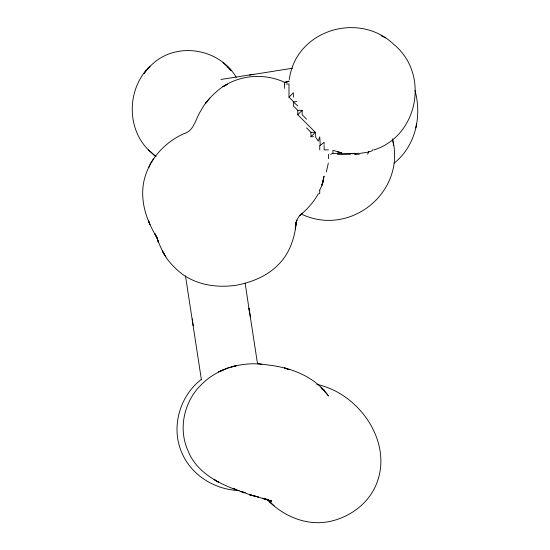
<?xml version="1.0" encoding="UTF-8"?>
<svg xmlns="http://www.w3.org/2000/svg" width="550" height="550" viewBox="0 0 550 550"><rect width="100%" height="100%" fill="white"/><g stroke="black" fill="none" stroke-linecap="round" stroke-linejoin="round"><path stroke-width="0.82" d="M415.002 90.564C422.077 116.119 415.594 146.142 394.164 163.075M415.889 127.916L416.433 123.942M289.307 79.571C295.501 30.326 358.662 10.766 393.814 44.412C429.777 73.817 418.399 135.63 374.179 149.889M328.329 163.075L326.37 171.868M322.087 185.048L324.039 176.261L322.087 185.048L319.743 190.039M323.269 180.654L322.053 185.048L323.304 180.654L322.004 184.319M288.984 81.441L284.584 82.576L288.984 81.008L288.984 81.441L284.584 82.314C263.202 72.463 237.139 74.992 218.666 89.781C211.791 95.659 205.171 102.231 201.087 110.392C195.47 118.305 194.549 131.024 183.508 133.815C165.694 142.051 150.989 157.307 145.214 176.261C138.621 197.553 145.688 219.67 157.135 237.786L154.674 233.393C158.888 242.227 161.741 251.79 167.736 259.758C172.267 265.561 177.581 270.689 183.508 275.034C198.935 285.429 218.041 287.897 236.246 285.244C251.934 282.281 267.616 275.962 278.829 264.158C290.421 252.519 295.116 236.177 296.553 220.206L295.281 228.999C295.639 223.025 297.089 216.927 302.163 213.187L299.434 215.813C306.921 209.591 313.548 202.421 318.257 193.841M367.606 154.289L368.837 151.408M148.782 167.468L150.776 163.075L153.622 158.682M206.827 101.551L205.48 103.524L209.873 98.113M236.246 77.282C219.636 48.758 177.306 41.202 152.742 63.834C127.469 84.741 125.063 126.658 148.397 149.889L155.375 156.2M145.929 70.785L143.956 73.418L150.061 66.392L148.349 68.097M306.536 119.13L302.163 114.73L302.163 110.337L297.804 110.337L293.377 105.944L293.377 101.551L288.984 97.151L293.377 92.757L293.377 97.151M319.743 149.889L319.743 145.496L320.244 145.496L319.743 136.833L318.271 141.103L315.349 136.709L315.349 132.309L297.77 114.73L302.163 110.337M313.438 136.709L310.956 136.709L315.349 132.309L310.956 132.309L306.563 127.916M201.087 379.569C179.403 396.467 170.644 427.824 181.988 453.131C191.654 475.578 215.119 489.782 239.174 490.552M320.244 145.496L324.143 142.237L324.143 144.409M321.757 388.664L324.143 390.61L320.994 387.214L328.529 396C314.614 376.131 290.214 367.345 267.011 364.863C243.512 360.999 217.938 367.647 201.087 384.911C184.126 401.527 178.042 428.608 187.901 450.45C195.793 471.254 216.562 482.618 236.246 489.878L233.262 488.29C245.444 494.079 258.61 496.884 271.404 501.174L262.611 498.204L267.011 499.627L270.394 501.476L267.011 499.469L262.611 498.444L267.011 499.428C282.7 515.831 305.628 525.972 328.536 521.702C349.278 517.736 368.541 503.855 376.461 483.897C393.484 441.911 358.724 393.064 316.814 384.422M223.059 370.019L218.666 371.862L227.452 368.06L236.246 365.75L231.853 366.623M330.543 154.289L332.929 153.34L341.722 153.787L354.901 153.34M318.931 193.841L319.743 193.538L319.743 190.101M372.481 150.693L368.087 152.164L359.301 153.498M249.432 75.082L292.641 68.214M354.901 154.144L358.566 153.113M253.825 74.264L220.969 79.468M296.773 101.551L293.377 101.915L297.77 105.944M381.019 35.626L385.667 37.936M286.124 83.971L288.984 83.971L288.984 97.151M328.536 149.889L324.143 149.889L324.143 145.496M372.481 149.889L373.333 149.889M337.322 154.289L350.508 154.289M354.901 154.289L359.301 154.289M350.508 153.67L354.901 153.704M258.218 363.701L261.882 364.361M332.929 153.34L332.929 150.329L341.722 152.817M337.322 151.924L341.722 152.852M302.163 214.486C351.251 237.009 406.312 191.297 392.453 138.903L393.628 145.496M322.259 388.871L324.143 390.039M214.273 479.586L218.666 482.309L214.149 479.504M322.884 389.592L324.143 390.5L321.757 388.623M155.959 156.681L148.397 149.889M271.404 503.415L269.472 501.476L274.209 505.869M223.059 62.617L231.433 70.785L227.452 66.543M164.835 255.365L162.381 250.972L165.928 256.802M250.374 316.896L248.964 308.103L257.524 363.77M201.424 379.885L185.474 275.873M245.169 283.195L249.432 311.754M192.294 318.89L193.181 325.683M328.536 154.289L328.536 158.682M310.956 132.309L310.956 136.709M297.77 110.337L297.77 114.73M284.584 82.314L284.584 83.971M284.584 84.315L284.584 88.364M296.794 220.206L295.57 224.606L296.814 220.206M227.452 84.233L223.059 86.625L227.452 84.233M354.901 153.532L350.508 153.553L354.901 153.532M258.218 496.953L249.432 494.773L258.218 496.953M271.404 500.878L267.011 499.716L271.404 500.878M245.032 492.656L240.639 491.473L245.032 492.676M288.984 369.572L284.584 367.888L288.984 369.572M149.916 224.606L148.376 220.206L149.896 224.606M158.338 242.179L157.19 237.786L158.317 242.179"/></g></svg>
